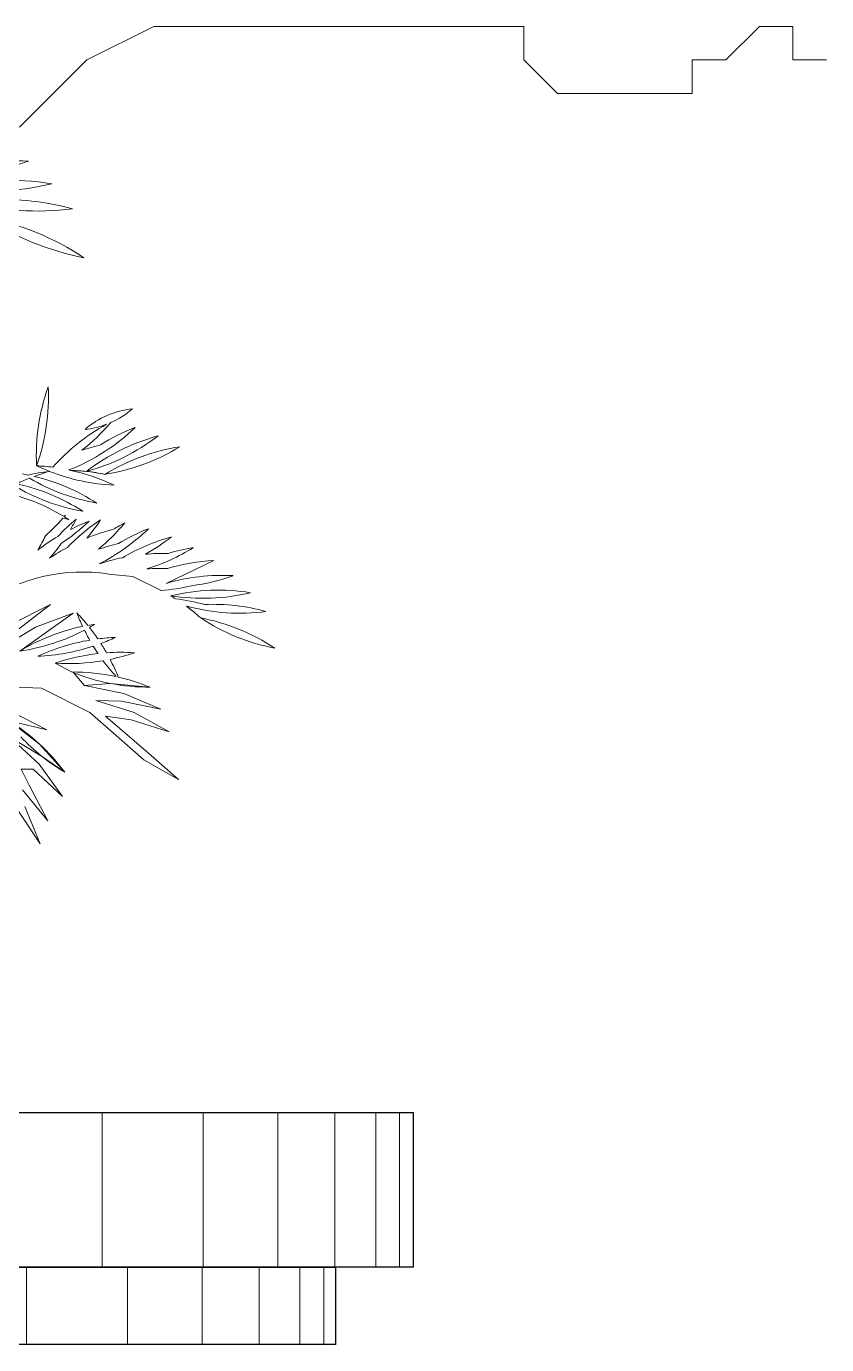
# Model space of a CAD drawing. Header units: millimetres. Extents: x -37049 to 129367, y 25385 to 90033.
# Drawn here: x 22341 to 22858, y 47033 to 47886 of the extents above; entities that cross this region are included whole.
import ezdxf

# ---------------------------------------------------------------- set-up
doc = ezdxf.new("R2010")
doc.units = ezdxf.units.MM
doc.header["$MEASUREMENT"] = 0
for name, color, linetype, lineweight in [('NCAY', 3, 'Continuous', 13), ('NMANH3', 25, 'Continuous', 9), ('NTHAY1', 61, 'Continuous', 25), ('NTHAY4', 21, 'Continuous', 25)]:
    doc.layers.add(name, color=color, linetype=linetype, lineweight=lineweight)

# ---------------------------------------------------------------- blocks, each defined once
blk = doc.blocks.new('A$C65481140')
at = {"layer": 'NCAY', "color": 7}
for p, q in [((999.9, 86.8), (1086.8, 130.3)), ((1086.8, 130.3), (1565, 130.3)), ((1565, 130.3), (1565, 86.8)), ((1825.9, 86.8), (1869.3, 130.3)), ((1869.3, 130.3), (1912.8, 130.3)), ((1912.8, 130.3), (1912.8, 86.8)), ((956.4, 43.4), (999.9, 86.8)), ((1565, 86.8), (1608.5, 43.4)), ((1782.4, 43.4), (1782.4, 86.8)), ((1782.4, 86.8), (1825.9, 86.8)), ((1912.8, 86.8), (1956.3, 86.8)), ((912.9, 0), (956.4, 43.4)), ((1608.5, 43.4), (1782.4, 43.4))]:
    blk.add_line(p, q, dxfattribs=at)
blk = doc.blocks.new('A$C4EE532FF')
at = {"layer": 'NCAY', "ltscale": 0.25}
for p, q in [((1846, 892.1), (1768.8, 855.3)), ((1715.1, 866.2), (1681.3, 869.6)), ((1760.6, 843.6), (1715.1, 866.2)), ((1616.2, 712.1), (1589.5, 726.3))]:
    blk.add_line(p, q, dxfattribs=at)
at = {"layer": 'NCAY', "ltscale": 0.7}
for p, q in [((1519.2, 789.3), (1582, 821)), ((1582, 821), (1530.6, 781.4)), ((1618.8, 807.1), (1532.4, 745.8)), ((1557.9, 784.7), (1618.8, 807.1)), ((1502.6, 750.8), (1557.9, 784.7)), ((1637, 690.2), (1617.9, 712.1)), ((1457.2, 690.4), (1567.4, 685.7)), ((1567.4, 685.7), (1645.7, 646.6)), ((1637, 690.2), (1678.4, 693.5)), ((1700.6, 677.3), (1637, 690.2)), ((1678.4, 693.5), (1741.3, 687.5)), ((1575.9, 618.4), (1488.3, 663.5)), ((1717.2, 646.6), (1655.4, 666.2)), ((1655.4, 666.2), (1696.8, 665.1)), ((1696.8, 665.1), (1760.4, 652.2)), ((1760.4, 652.2), (1700.6, 677.3)), ((1645.7, 646.6), (1683.9, 613)), ((1740.2, 580.7), (1671.1, 640.4)), ((1671.1, 640.4), (1712.2, 634.8)), ((1774, 615.2), (1717.2, 646.6)), ((1564.3, 595.6), (1515.7, 632.9)), ((1515.7, 632.9), (1575.9, 618.4)), ((1712.2, 634.8), (1774, 615.2)), ((1563.6, 563.3), (1515.9, 607.2)), ((1515.9, 607.2), (1567.6, 576.1)), ((1683.9, 613), (1732.8, 570.3)), ((1605.1, 550), (1564.3, 595.6)), ((1567.6, 576.1), (1605.1, 550)), ((1789.1, 538.1), (1740.2, 580.7)), ((1547.4, 528.9), (1534.8, 554.9)), ((1534.8, 554.9), (1554, 554.8)), ((1554, 554.8), (1601.7, 510.8)), ((1601.7, 510.8), (1563.6, 563.3)), ((1732.8, 570.3), (1789.1, 538.1)), ((1536.7, 521.8), (1577.9, 471.6)), ((1577.9, 471.6), (1547.4, 528.9)), ((1565.1, 434.4), (1540.8, 494.6)), ((1529.5, 488.7), (1565.1, 434.4))]:
    blk.add_line(p, q, dxfattribs=at)
at = {"layer": 'NCAY', "ltscale": 0.25, "extrusion": (0, 0, -1)}
for centre, major_axis, start_param, end_param in [((1523.7, 1099.2), (439.2, 0.4), 4.432669, 4.764912), ((1398.7, 1951.4), (439.2, 0.4), 1.228773, 1.438683), ((1514.7, 1067.4), (-439.2, 0), 1.334497, 1.729057), ((1481.2, 1928.1), (-439.2, 0.1), 4.475976, 4.870535), ((1560.7, 1896.2), (-439.2, 0.1), 4.582733, 4.972963), ((1502.3, 1036.8), (439.2, 0.1), 4.673875, 4.977643), ((1393.5, 1015.5), (439.2, 0.1), -1.379777, -0.985217), ((1719.4, 1812.8), (-439.2, 0.4), -1.380848, -0.986288), ((1888.5, 1062), (329.4, 0), 3.090819, 3.485378), ((1249.4, 1156.3), (-329.4, 0), 3.090752, 3.485312), ((1729.3, 998.9), (139.4, 0.1), 3.997843, 4.605818), ((1623.1, 1242.6), (139.4, 0.6), 0.860225, 1.158268), ((1831.8, 824), (-329.4, 0.3), 0.726415, 1.065964), ((1428.9, 1329), (-329.4, 0.9), 3.844828, 4.041844), ((1623.1, 1242.6), (139.4, 0.1), 1.207652, 1.464717), ((1491.1, 1345), (329.4, 0.6), 0.808597, 1.197417), ((1841.5, 775.5), (329.4, 0), 4.055171, 4.44973), ((1554.7, 1354.4), (329.4, 0), 0.913593, 1.308152), ((1837.9, 800), (329.4, 0.2), 4.153594, 4.343651), ((1164.2, 2726.5), (1716.1, 133), 1.354058, 1.372379), ((1842.4, 750.7), (329.4, 0.4), 4.162987, 4.557547), ((1618.9, 1356.9), (-329.4, 0.3), 4.160956, 4.555516), ((1700.8, 1342.9), (232.9, 232.9), 2.731723, 2.799472), ((1543.5, 716.3), (329.4, 2.6), -1.514292, -1.434564), ((1701.1, 636.5), (-295.3, 295.3), 0.356117, 0.410495), ((1479, 707.8), (232.9, 232.9), -0.608855, -0.581553), ((1610.3, 754.5), (-283.3, 0.9), 1.337633, 1.460018), ((1714.9, 1309.2), (-329.4, 0.4), -1.395585, -1.041139), ((1701.1, 636.5), (417.7, 3.4), 4.365499, 4.42616), ((1479, 707.8), (329.4, 0.8), -1.332874, -0.997191), ((1831.8, 824), (-232.9, 232.9), 6.197876, 6.198687), ((1610.3, 754.5), (-200.3, 200.3), 0.677895, 0.679824), ((1700.8, 1342.9), (329.4, 0.7), 1.621596, 1.947195), ((1543.5, 716.3), (232.9, 232.9), -0.57661, -0.566176), ((1610.3, 754.5), (200.3, 200.3), -0.768104, -0.67945), ((1610.3, 754.5), (-283.3, 0.1), 1.587806, 1.783186), ((1543.5, 716.3), (-329.4, 0.2), 1.789281, 2.013337), ((1610.3, 754.5), (283.3, 1.8), -1.45847, -1.351744), ((1433.6, 681.4), (329.4, 0.8), -1.359581, -1.027507), ((1692.2, 1296), (-329.4, 0.6), -1.396008, -1.029975), ((1456.3, 694.6), (-329.4, 0.8), 1.785399, 2.139553), ((1354.5, 1177.9), (-329.3, 6.9), 3.841552, 3.961985), ((1834.7, 706.3), (-329.3, 5.8), 0.734001, 0.857591), ((1669.5, 1282.8), (-232.9, 232.9), 4.103534, 4.133705), ((1756.7, 672.3), (232.9, 232.9), -1.269939, -1.260104), ((1354.5, 1177.9), (232.9, 232.9), 1.48693, 1.495435), ((1433.6, 681.4), (232.9, 232.9), -0.240749, -0.214296), ((1331.6, 1111.5), (232.9, 232.9), 1.266167, 1.32492), ((1416.8, 1193.8), (-329.4, 1.7), 3.944668, 4.119374), ((1846, 684.2), (-329.4, 0.7), 0.767274, 0.979814), ((1762.8, 648.3), (-329.4, 0.4), 1.101807, 1.201686), ((1388.9, 1140.7), (329.4, 2.2), 0.59417, 0.707771), ((1766.3, 623.8), (-329.4, 3.1), 1.169732, 1.30877), ((1448.9, 1163.7), (329.4, 3.5), 0.704853, 0.888211), ((1511, 1180.1), (329.4, 1.8), 0.806334, 1.104779), ((1854.7, 661.1), (232.9, 232.9), -1.330408, -1.267415), ((1861, 637.1), (329.4, 2.5), 4.180177, 4.34454), ((1277.8, 1076.4), (329.4, 3.6), 0.463661, 0.543476), ((1762.8, 648.3), (329.4, 2.6), 4.063355, 4.182844), ((1331.6, 1111.5), (329.3, 7.6), 0.644712, 0.736999), ((1767.2, 599), (-329.4, 2.3), 1.230542, 1.332958), ((1864.7, 612.6), (329.4, 0), 4.182307, 4.443916), ((1574.5, 1189.8), (-329.4, 3.3), 4.039119, 4.191906), ((1766.3, 623.8), (-329.3, 6.6), 0.951749, 1.054038), ((1765.4, 574.3), (-329.3, 9.4), 1.218523, 1.336656), ((1765.4, 574.3), (-329.4, 1), 1.476614, 1.588007), ((1638.7, 1192.7), (-329.4, 0.8), 4.153687, 4.404477), ((1865.8, 587.9), (329.4, 1.7), 4.429189, 4.555744), ((1633.6, 590.3), (-283.3, 0), 0.940352, 1.670801), ((1761, 550), (-329.4, 0.3), 1.49934, 1.601117), ((1864.2, 563.2), (-329.4, 0.7), 1.282872, 1.513508), ((1633.6, 590.3), (-200.3, 200.3), 0.885478, 0.95459), ((1860, 538.8), (-329.4, 0.3), 1.289218, 1.621462), ((1766.2, 1177.9), (-329.4, 1.5), 4.364758, 4.574668), ((1733.6, 1171.9), (-329.4, 0), 4.478686, 4.630499), ((1853.2, 514.9), (329.4, 0.2), 4.47676, 4.87132), ((1828.1, 1160.5), (329.4, 0), 1.334655, 1.729215), ((1633.6, 590.3), (-200.3, 200.3), 1.312381, 1.345596), ((1744.6, 503.3), (-329.4, 0.7), 1.689029, 1.834579), ((1793.1, 1147.5), (-232.9, 232.9), 3.897619, 3.900176), ((1633.6, 590.3), (-283.2, 7.4), 2.18076, 2.285139), ((1633.6, 590.3), (283.3, 1.6), -0.929253, -0.824874), ((1887.7, 1136.5), (329.4, 0.2), 1.441983, 1.832213), ((1843.9, 492), (329.4, 0.1), 4.673949, 4.977717), ((1386.3, 580.1), (-329.4, 4.5), 2.366156, 2.447297), ((1932.1, 925.8), (-232.9, 232.9), 5.058767, 5.130487), ((1702.1, 463.5), (232.9, 232.9), -0.967993, -0.932182), ((1484.2, 1071.6), (232.9, 232.9), 1.814851, 1.846459), ((1762.3, 476), (-329.4, 0.3), 1.760527, 2.155087), ((2006.7, 1074), (329.4, 0.2), 1.762217, 2.156776), ((1702.1, 463.5), (-329.4, 0.6), 1.027646, 1.360464), ((1484.2, 1071.6), (329.4, 0.7), 1.091055, 1.426019), ((1932.1, 925.8), (232.9, 232.9), 3.412293, 3.4677), ((1386.3, 580.1), (-232.9, 232.9), 1.68826, 1.758163), ((1700.2, 438.8), (329.4, 3.3), 4.595872, 4.68248), ((1548.3, 1066.7), (329.4, 2.9), 1.144986, 1.222311), ((1700.2, 438.8), (-329.4, 0.7), 1.13412, 1.401599), ((1548.3, 1066.7), (329.4, 0.7), 1.255239, 1.532796), ((1932.1, 925.8), (232.9, 232.9), 3.334451, 3.37769), ((1386.3, 580.1), (-232.9, 232.9), 1.78527, 1.838708), ((1695.6, 414.5), (329.4, 0.2), 4.384977, 4.601071), ((1611.5, 1055), (-329.4, 0), 4.54295, 4.778926), ((1932.1, 925.8), (329.3, 6.7), 2.425733, 2.526608), ((1695.6, 414.5), (329.4, 0.3), 4.643362, 4.779915), ((1611.5, 1055), (329.4, 1.8), 1.248231, 1.371541), ((1386.3, 580.1), (-329.4, 1.9), 2.654875, 2.750819), ((1617.9, 382.7), (-329.4, 0), 1.565538, 1.78514), ((1741.3, 1016.9), (-329.4, 0.3), 4.706377, 5.100936), ((1617.9, 382.7), (-329.4, 2.3), 1.789542, 1.953195), ((1340.2, 354.1), (329.4, 0.8), -1.006727, -0.634504), ((1774.3, 832.6), (329.4, 0), 2.11038, 2.387938)]:
    blk.add_ellipse(centre, major_axis=major_axis, ratio=1, start_param=start_param, end_param=end_param, dxfattribs=at)
blk = doc.blocks.new('A$C79277FF5')
at = {"layer": 'NMANH3', "ltscale": 10000}
for p, q in [((799.21, 500), (799.21, 400)), ((864.45, 500), (864.45, 400)), ((912.6, 500), (912.6, 400)), ((949.5, 500), (949.5, 400)), ((975.88, 500), (975.88, 400)), ((991.23, 500), (991.23, 400)), ((750.29, 400), (750.29, 350)), ((815.52, 400), (815.52, 350)), ((863.68, 400), (863.68, 350)), ((900.57, 400), (900.57, 350)), ((926.95, 400), (926.95, 350)), ((942.3, 400), (942.3, 350))]:
    blk.add_line(p, q, dxfattribs=at)
at = {"layer": 'NTHAY4', "ltscale": 10000}
for points in [[(0, 500), (1000, 500), (1000, 400), (0, 400)], [(50, 400), (950, 400), (950, 350), (50, 350)]]:
    blk.add_lwpolyline(points, close=True, dxfattribs=at)
at = {"layer": 'NTHAY1', "xscale": 0.3999999999068677, "yscale": 0.3999999999068677, "zscale": 0.4}
blk.add_blockref('A$C4EE532FF', (132.91, 500), dxfattribs=at)

msp = doc.modelspace()

# ---------------------------------------------------------------- block references
at = {"layer": 'NCAY', "ltscale": 30, "xscale": 0.5, "yscale": 0.5, "zscale": 0.5}
msp.add_blockref('A$C65481140', (21879.93, 47820.37), dxfattribs=at)
at = {"layer": 'NTHAY1', "ltscale": 100, "rotation": 359.9999999999985}
msp.add_blockref('A$C79277FF5', (21590.76, 46683.33), dxfattribs=at)

doc.saveas('drawing.dxf')
